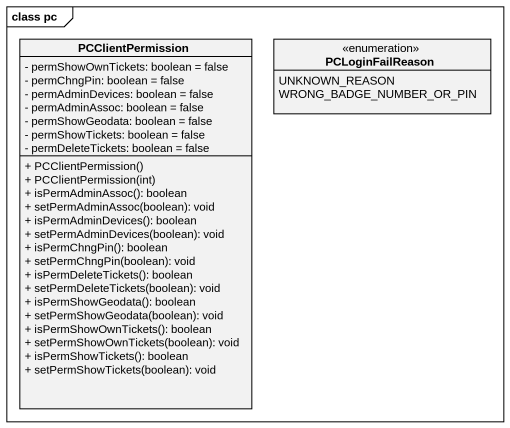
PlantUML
@startuml
mainframe class pc
hide circle
hide empty members
skinparam classAttributeIconSize 0
class PCClientPermission {
  - permShowOwnTickets: boolean = false
  - permChngPin: boolean = false
  - permAdminDevices: boolean = false
  - permAdminAssoc: boolean = false
  - permShowGeodata: boolean = false
  - permShowTickets: boolean = false
  - permDeleteTickets: boolean = false
  + PCClientPermission()
  + PCClientPermission(int)
  + isPermAdminAssoc(): boolean
  + setPermAdminAssoc(boolean): void
  + isPermAdminDevices(): boolean
  + setPermAdminDevices(boolean): void
  + isPermChngPin(): boolean
  + setPermChngPin(boolean): void
  + isPermDeleteTickets(): boolean
  + setPermDeleteTickets(boolean): void
  + isPermShowGeodata(): boolean
  + setPermShowGeodata(boolean): void
  + isPermShowOwnTickets(): boolean
  + setPermShowOwnTickets(boolean): void
  + isPermShowTickets(): boolean
  + setPermShowTickets(boolean): void
}
enum PCLoginFailReason {
  UNKNOWN_REASON
  WRONG_BADGE_NUMBER_OR_PIN
}
@enduml
